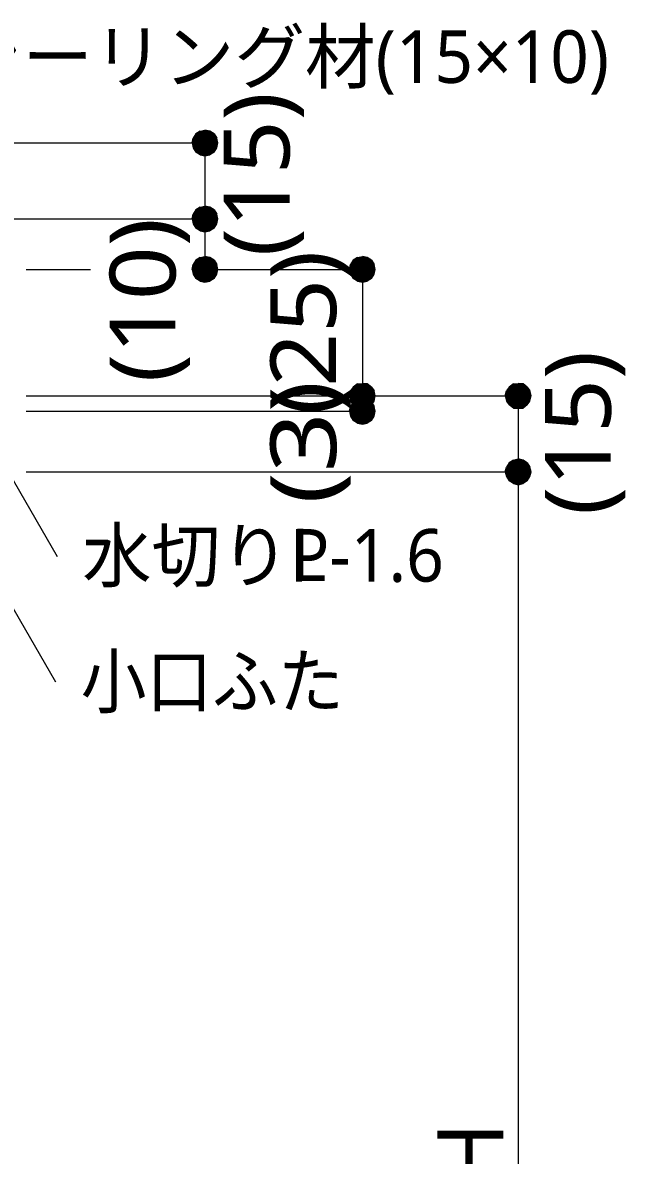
# Model space of a CAD drawing. Header units: millimetres. Extents: x 0 to 420, y 0 to 297.
# Drawn here: x 345.79 to 369.62, y 221.93 to 266.69 of the extents above; entities that cross this region are included whole.
import ezdxf
from ezdxf.enums import TextEntityAlignment as Align

# ---------------------------------------------------------------- set-up
doc = ezdxf.new("R2010")
doc.units = ezdxf.units.MM
doc.styles.add('kst32b', font='NotoSansJP-Variable.ttf')

msp = doc.modelspace()

# ---------------------------------------------------------------- hatches: boundary and pattern name
h = msp.add_hatch(color=7)
h.paths.add_polyline_path([(352.637, 262.297), (352.531, 262.128), (352.996, 261.938), (352.637, 262.297)])
h.paths.add_polyline_path([(352.531, 262.128), (352.996, 261.938), (352.488, 261.938), (352.531, 262.128)])
h.paths.add_polyline_path([(352.996, 261.938), (352.488, 261.938), (352.531, 261.747), (352.996, 261.938)])
h = msp.add_hatch(color=7)
h.paths.add_polyline_path([(353.187, 262.403), (352.996, 262.446), (352.996, 261.938), (353.187, 262.403)])
h.paths.add_polyline_path([(352.996, 262.446), (352.996, 261.938), (352.806, 262.403), (352.996, 262.446)])
h.paths.add_polyline_path([(352.996, 261.938), (352.806, 262.403), (352.637, 262.297), (352.996, 261.938)])
h = msp.add_hatch(color=7)
h.paths.add_polyline_path([(353.504, 261.938), (353.462, 262.128), (352.996, 261.938), (353.504, 261.938)])
h.paths.add_polyline_path([(353.462, 262.128), (352.996, 261.938), (353.356, 262.297), (353.462, 262.128)])
h.paths.add_polyline_path([(352.996, 261.938), (353.356, 262.297), (353.187, 262.403), (352.996, 261.938)])
h = msp.add_hatch(color=7)
h.paths.add_polyline_path([(352.531, 261.747), (352.637, 261.578), (352.996, 261.938), (352.531, 261.747)])
h.paths.add_polyline_path([(352.637, 261.578), (352.996, 261.938), (352.806, 261.472), (352.637, 261.578)])
h.paths.add_polyline_path([(352.996, 261.938), (352.806, 261.472), (352.996, 261.429), (352.996, 261.938)])
h = msp.add_hatch(color=7)
h.paths.add_polyline_path([(352.996, 261.429), (353.187, 261.472), (352.996, 261.938), (352.996, 261.429)])
h.paths.add_polyline_path([(353.187, 261.472), (352.996, 261.938), (353.356, 261.578), (353.187, 261.472)])
h.paths.add_polyline_path([(352.996, 261.938), (353.356, 261.578), (353.462, 261.747), (352.996, 261.938)])
for points in [[(353.462, 261.747), (353.504, 261.938), (352.996, 261.938), (353.462, 261.747)], [(353.462, 258.741), (353.504, 258.932), (352.996, 258.932), (353.462, 258.741)], [(353.462, 256.752), (353.504, 256.942), (352.996, 256.942), (353.462, 256.752)], [(359.685, 256.752), (359.728, 256.942), (359.22, 256.942), (359.685, 256.752)], [(359.685, 251.735), (359.728, 251.947), (359.22, 251.947), (359.685, 251.735)], [(365.845, 251.735), (365.887, 251.947), (365.379, 251.947), (365.845, 251.735)], [(359.685, 251.142), (359.728, 251.333), (359.22, 251.333), (359.685, 251.142)], [(365.845, 248.751), (365.887, 248.941), (365.379, 248.941), (365.845, 248.751)]]:
    msp.add_hatch(color=7).paths.add_polyline_path(points)
h = msp.add_hatch(color=7)
h.paths.add_polyline_path([(352.637, 259.292), (352.531, 259.122), (352.996, 258.932), (352.637, 259.292)])
h.paths.add_polyline_path([(352.531, 259.122), (352.996, 258.932), (352.488, 258.932), (352.531, 259.122)])
h.paths.add_polyline_path([(352.996, 258.932), (352.488, 258.932), (352.531, 258.741), (352.996, 258.932)])
h = msp.add_hatch(color=7)
h.paths.add_polyline_path([(353.187, 259.397), (352.996, 259.44), (352.996, 258.932), (353.187, 259.397)])
h.paths.add_polyline_path([(352.996, 259.44), (352.996, 258.932), (352.806, 259.397), (352.996, 259.44)])
h.paths.add_polyline_path([(352.996, 258.932), (352.806, 259.397), (352.637, 259.292), (352.996, 258.932)])
h = msp.add_hatch(color=7)
h.paths.add_polyline_path([(353.504, 258.932), (353.462, 259.122), (352.996, 258.932), (353.504, 258.932)])
h.paths.add_polyline_path([(353.462, 259.122), (352.996, 258.932), (353.356, 259.292), (353.462, 259.122)])
h.paths.add_polyline_path([(352.996, 258.932), (353.356, 259.292), (353.187, 259.397), (352.996, 258.932)])
h = msp.add_hatch(color=7)
h.paths.add_polyline_path([(352.531, 258.741), (352.637, 258.572), (352.996, 258.932), (352.531, 258.741)])
h.paths.add_polyline_path([(352.637, 258.572), (352.996, 258.932), (352.806, 258.466), (352.637, 258.572)])
h.paths.add_polyline_path([(352.996, 258.932), (352.806, 258.466), (352.996, 258.424), (352.996, 258.932)])
h = msp.add_hatch(color=7)
h.paths.add_polyline_path([(352.996, 258.424), (353.187, 258.466), (352.996, 258.932), (352.996, 258.424)])
h.paths.add_polyline_path([(353.187, 258.466), (352.996, 258.932), (353.356, 258.572), (353.187, 258.466)])
h.paths.add_polyline_path([(352.996, 258.932), (353.356, 258.572), (353.462, 258.741), (352.996, 258.932)])
h = msp.add_hatch(color=7)
h.paths.add_polyline_path([(353.187, 257.408), (352.996, 257.45), (352.996, 256.942), (353.187, 257.408)])
h.paths.add_polyline_path([(352.996, 257.45), (352.996, 256.942), (352.806, 257.408), (352.996, 257.45)])
h.paths.add_polyline_path([(352.996, 256.942), (352.806, 257.408), (352.637, 257.302), (352.996, 256.942)])
h = msp.add_hatch(color=7)
h.paths.add_polyline_path([(353.504, 256.942), (353.462, 257.133), (352.996, 256.942), (353.504, 256.942)])
h.paths.add_polyline_path([(353.462, 257.133), (352.996, 256.942), (353.356, 257.302), (353.462, 257.133)])
h.paths.add_polyline_path([(352.996, 256.942), (353.356, 257.302), (353.187, 257.408), (352.996, 256.942)])
h = msp.add_hatch(color=7)
h.paths.add_polyline_path([(359.41, 257.408), (359.22, 257.45), (359.22, 256.942), (359.41, 257.408)])
h.paths.add_polyline_path([(359.22, 257.45), (359.22, 256.942), (359.029, 257.408), (359.22, 257.45)])
h.paths.add_polyline_path([(359.22, 256.942), (359.029, 257.408), (358.86, 257.302), (359.22, 256.942)])
h = msp.add_hatch(color=7)
h.paths.add_polyline_path([(359.728, 256.942), (359.685, 257.133), (359.22, 256.942), (359.728, 256.942)])
h.paths.add_polyline_path([(359.685, 257.133), (359.22, 256.942), (359.579, 257.302), (359.685, 257.133)])
h.paths.add_polyline_path([(359.22, 256.942), (359.579, 257.302), (359.41, 257.408), (359.22, 256.942)])
h = msp.add_hatch(color=7)
h.paths.add_polyline_path([(352.637, 257.302), (352.531, 257.133), (352.996, 256.942), (352.637, 257.302)])
h.paths.add_polyline_path([(352.531, 257.133), (352.996, 256.942), (352.488, 256.942), (352.531, 257.133)])
h.paths.add_polyline_path([(352.996, 256.942), (352.488, 256.942), (352.531, 256.752), (352.996, 256.942)])
h = msp.add_hatch(color=7)
h.paths.add_polyline_path([(352.531, 256.752), (352.637, 256.582), (352.996, 256.942), (352.531, 256.752)])
h.paths.add_polyline_path([(352.637, 256.582), (352.996, 256.942), (352.806, 256.476), (352.637, 256.582)])
h.paths.add_polyline_path([(352.996, 256.942), (352.806, 256.476), (352.996, 256.434), (352.996, 256.942)])
h = msp.add_hatch(color=7)
h.paths.add_polyline_path([(352.996, 256.434), (353.187, 256.476), (352.996, 256.942), (352.996, 256.434)])
h.paths.add_polyline_path([(353.187, 256.476), (352.996, 256.942), (353.356, 256.582), (353.187, 256.476)])
h.paths.add_polyline_path([(352.996, 256.942), (353.356, 256.582), (353.462, 256.752), (352.996, 256.942)])
h = msp.add_hatch(color=7)
h.paths.add_polyline_path([(358.86, 257.302), (358.754, 257.133), (359.22, 256.942), (358.86, 257.302)])
h.paths.add_polyline_path([(358.754, 257.133), (359.22, 256.942), (358.712, 256.942), (358.754, 257.133)])
h.paths.add_polyline_path([(359.22, 256.942), (358.712, 256.942), (358.754, 256.752), (359.22, 256.942)])
h = msp.add_hatch(color=7)
h.paths.add_polyline_path([(358.754, 256.752), (358.86, 256.582), (359.22, 256.942), (358.754, 256.752)])
h.paths.add_polyline_path([(358.86, 256.582), (359.22, 256.942), (359.029, 256.476), (358.86, 256.582)])
h.paths.add_polyline_path([(359.22, 256.942), (359.029, 256.476), (359.22, 256.434), (359.22, 256.942)])
h = msp.add_hatch(color=7)
h.paths.add_polyline_path([(359.22, 256.434), (359.41, 256.476), (359.22, 256.942), (359.22, 256.434)])
h.paths.add_polyline_path([(359.41, 256.476), (359.22, 256.942), (359.579, 256.582), (359.41, 256.476)])
h.paths.add_polyline_path([(359.22, 256.942), (359.579, 256.582), (359.685, 256.752), (359.22, 256.942)])
h = msp.add_hatch(color=7)
h.paths.add_polyline_path([(358.86, 252.285), (358.754, 252.137), (359.22, 251.947), (358.86, 252.285)])
h.paths.add_polyline_path([(358.754, 252.137), (359.22, 251.947), (358.712, 251.947), (358.754, 252.137)])
h.paths.add_polyline_path([(359.22, 251.947), (358.712, 251.947), (358.754, 251.735), (359.22, 251.947)])
h = msp.add_hatch(color=7)
h.paths.add_polyline_path([(359.41, 252.412), (359.22, 252.434), (359.22, 251.947), (359.41, 252.412)])
h.paths.add_polyline_path([(359.22, 252.434), (359.22, 251.947), (359.029, 252.412), (359.22, 252.434)])
h.paths.add_polyline_path([(359.22, 251.947), (359.029, 252.412), (358.86, 252.285), (359.22, 251.947)])
h = msp.add_hatch(color=7)
h.paths.add_polyline_path([(359.728, 251.947), (359.685, 252.137), (359.22, 251.947), (359.728, 251.947)])
h.paths.add_polyline_path([(359.685, 252.137), (359.22, 251.947), (359.579, 252.285), (359.685, 252.137)])
h.paths.add_polyline_path([(359.22, 251.947), (359.579, 252.285), (359.41, 252.412), (359.22, 251.947)])
h = msp.add_hatch(color=7)
h.paths.add_polyline_path([(365.019, 252.285), (364.913, 252.137), (365.379, 251.947), (365.019, 252.285)])
h.paths.add_polyline_path([(364.913, 252.137), (365.379, 251.947), (364.871, 251.947), (364.913, 252.137)])
h.paths.add_polyline_path([(365.379, 251.947), (364.871, 251.947), (364.913, 251.735), (365.379, 251.947)])
h = msp.add_hatch(color=7)
h.paths.add_polyline_path([(365.57, 252.412), (365.379, 252.434), (365.379, 251.947), (365.57, 252.412)])
h.paths.add_polyline_path([(365.379, 252.434), (365.379, 251.947), (365.189, 252.412), (365.379, 252.434)])
h.paths.add_polyline_path([(365.379, 251.947), (365.189, 252.412), (365.019, 252.285), (365.379, 251.947)])
h = msp.add_hatch(color=7)
h.paths.add_polyline_path([(365.887, 251.947), (365.845, 252.137), (365.379, 251.947), (365.887, 251.947)])
h.paths.add_polyline_path([(365.845, 252.137), (365.379, 251.947), (365.739, 252.285), (365.845, 252.137)])
h.paths.add_polyline_path([(365.379, 251.947), (365.739, 252.285), (365.57, 252.412), (365.379, 251.947)])
h = msp.add_hatch(color=7)
h.paths.add_polyline_path([(358.86, 251.693), (358.754, 251.523), (359.22, 251.333), (358.86, 251.693)])
h.paths.add_polyline_path([(358.754, 251.523), (359.22, 251.333), (358.712, 251.333), (358.754, 251.523)])
h.paths.add_polyline_path([(359.22, 251.333), (358.712, 251.333), (358.754, 251.142), (359.22, 251.333)])
h = msp.add_hatch(color=7)
h.paths.add_polyline_path([(358.754, 251.735), (358.86, 251.587), (359.22, 251.947), (358.754, 251.735)])
h.paths.add_polyline_path([(358.86, 251.587), (359.22, 251.947), (359.029, 251.46), (358.86, 251.587)])
h.paths.add_polyline_path([(359.22, 251.947), (359.029, 251.46), (359.22, 251.439), (359.22, 251.947)])
h = msp.add_hatch(color=7)
h.paths.add_polyline_path([(359.41, 251.799), (359.22, 251.841), (359.22, 251.333), (359.41, 251.799)])
h.paths.add_polyline_path([(359.22, 251.841), (359.22, 251.333), (359.029, 251.799), (359.22, 251.841)])
h.paths.add_polyline_path([(359.22, 251.333), (359.029, 251.799), (358.86, 251.693), (359.22, 251.333)])
h = msp.add_hatch(color=7)
h.paths.add_polyline_path([(359.22, 251.439), (359.41, 251.46), (359.22, 251.947), (359.22, 251.439)])
h.paths.add_polyline_path([(359.41, 251.46), (359.22, 251.947), (359.579, 251.587), (359.41, 251.46)])
h.paths.add_polyline_path([(359.22, 251.947), (359.579, 251.587), (359.685, 251.735), (359.22, 251.947)])
h = msp.add_hatch(color=7)
h.paths.add_polyline_path([(359.728, 251.333), (359.685, 251.523), (359.22, 251.333), (359.728, 251.333)])
h.paths.add_polyline_path([(359.685, 251.523), (359.22, 251.333), (359.579, 251.693), (359.685, 251.523)])
h.paths.add_polyline_path([(359.22, 251.333), (359.579, 251.693), (359.41, 251.799), (359.22, 251.333)])
h = msp.add_hatch(color=7)
h.paths.add_polyline_path([(364.913, 251.735), (365.019, 251.587), (365.379, 251.947), (364.913, 251.735)])
h.paths.add_polyline_path([(365.019, 251.587), (365.379, 251.947), (365.189, 251.46), (365.019, 251.587)])
h.paths.add_polyline_path([(365.379, 251.947), (365.189, 251.46), (365.379, 251.439), (365.379, 251.947)])
h = msp.add_hatch(color=7)
h.paths.add_polyline_path([(365.379, 251.439), (365.57, 251.46), (365.379, 251.947), (365.379, 251.439)])
h.paths.add_polyline_path([(365.57, 251.46), (365.379, 251.947), (365.739, 251.587), (365.57, 251.46)])
h.paths.add_polyline_path([(365.379, 251.947), (365.739, 251.587), (365.845, 251.735), (365.379, 251.947)])
h = msp.add_hatch(color=7)
h.paths.add_polyline_path([(358.754, 251.142), (358.86, 250.973), (359.22, 251.333), (358.754, 251.142)])
h.paths.add_polyline_path([(358.86, 250.973), (359.22, 251.333), (359.029, 250.867), (358.86, 250.973)])
h.paths.add_polyline_path([(359.22, 251.333), (359.029, 250.867), (359.22, 250.825), (359.22, 251.333)])
h = msp.add_hatch(color=7)
h.paths.add_polyline_path([(359.22, 250.825), (359.41, 250.867), (359.22, 251.333), (359.22, 250.825)])
h.paths.add_polyline_path([(359.41, 250.867), (359.22, 251.333), (359.579, 250.973), (359.41, 250.867)])
h.paths.add_polyline_path([(359.22, 251.333), (359.579, 250.973), (359.685, 251.142), (359.22, 251.333)])
h = msp.add_hatch(color=7)
h.paths.add_polyline_path([(365.57, 249.407), (365.379, 249.449), (365.379, 248.941), (365.57, 249.407)])
h.paths.add_polyline_path([(365.379, 249.449), (365.379, 248.941), (365.189, 249.407), (365.379, 249.449)])
h.paths.add_polyline_path([(365.379, 248.941), (365.189, 249.407), (365.019, 249.301), (365.379, 248.941)])
h = msp.add_hatch(color=7)
h.paths.add_polyline_path([(365.887, 248.941), (365.845, 249.132), (365.379, 248.941), (365.887, 248.941)])
h.paths.add_polyline_path([(365.845, 249.132), (365.379, 248.941), (365.739, 249.301), (365.845, 249.132)])
h.paths.add_polyline_path([(365.379, 248.941), (365.739, 249.301), (365.57, 249.407), (365.379, 248.941)])
h = msp.add_hatch(color=7)
h.paths.add_polyline_path([(365.019, 249.301), (364.913, 249.132), (365.379, 248.941), (365.019, 249.301)])
h.paths.add_polyline_path([(364.913, 249.132), (365.379, 248.941), (364.871, 248.941), (364.913, 249.132)])
h.paths.add_polyline_path([(365.379, 248.941), (364.871, 248.941), (364.913, 248.751), (365.379, 248.941)])
h = msp.add_hatch(color=7)
h.paths.add_polyline_path([(364.913, 248.751), (365.019, 248.581), (365.379, 248.941), (364.913, 248.751)])
h.paths.add_polyline_path([(365.019, 248.581), (365.379, 248.941), (365.189, 248.475), (365.019, 248.581)])
h.paths.add_polyline_path([(365.379, 248.941), (365.189, 248.475), (365.379, 248.433), (365.379, 248.941)])
h = msp.add_hatch(color=7)
h.paths.add_polyline_path([(365.379, 248.433), (365.57, 248.475), (365.379, 248.941), (365.379, 248.433)])
h.paths.add_polyline_path([(365.57, 248.475), (365.379, 248.941), (365.739, 248.581), (365.57, 248.475)])
h.paths.add_polyline_path([(365.379, 248.941), (365.739, 248.581), (365.845, 248.751), (365.379, 248.941)])

# ---------------------------------------------------------------- linework, layer by layer
at = {"lineweight": 0}
for points in [[(352.637, 262.297), (352.531, 262.128), (352.996, 261.938)], [(352.996, 261.938), (352.806, 262.403), (352.637, 262.297)], [(352.996, 262.446), (352.996, 261.938), (352.806, 262.403)], [(353.187, 262.403), (352.996, 262.446), (352.996, 261.938)], [(352.996, 261.938), (353.356, 262.297), (353.187, 262.403)], [(353.462, 262.128), (352.996, 261.938), (353.356, 262.297)], [(352.531, 262.128), (352.996, 261.938), (352.488, 261.938)], [(352.996, 261.938), (352.488, 261.938), (352.531, 261.747)], [(352.531, 261.747), (352.637, 261.578), (352.996, 261.938)], [(352.637, 261.578), (352.996, 261.938), (352.806, 261.472)], [(352.996, 261.938), (352.806, 261.472), (352.996, 261.429)], [(353.504, 261.938), (353.462, 262.128), (352.996, 261.938)], [(352.996, 261.429), (353.187, 261.472), (352.996, 261.938)], [(353.187, 261.472), (352.996, 261.938), (353.356, 261.578)], [(352.996, 261.938), (353.356, 261.578), (353.462, 261.747)], [(353.462, 261.747), (353.504, 261.938), (352.996, 261.938)], [(352.637, 259.292), (352.531, 259.122), (352.996, 258.932)], [(352.996, 258.932), (352.806, 259.397), (352.637, 259.292)], [(352.996, 259.44), (352.996, 258.932), (352.806, 259.397)], [(353.187, 259.397), (352.996, 259.44), (352.996, 258.932)], [(352.996, 258.932), (353.356, 259.292), (353.187, 259.397)], [(353.462, 259.122), (352.996, 258.932), (353.356, 259.292)], [(352.531, 259.122), (352.996, 258.932), (352.488, 258.932)], [(352.996, 258.932), (352.488, 258.932), (352.531, 258.741)], [(352.531, 258.741), (352.637, 258.572), (352.996, 258.932)], [(352.637, 258.572), (352.996, 258.932), (352.806, 258.466)], [(352.996, 258.932), (352.806, 258.466), (352.996, 258.424)], [(353.504, 258.932), (353.462, 259.122), (352.996, 258.932)], [(352.996, 258.424), (353.187, 258.466), (352.996, 258.932)], [(353.187, 258.466), (352.996, 258.932), (353.356, 258.572)], [(352.996, 258.932), (353.356, 258.572), (353.462, 258.741)], [(353.462, 258.741), (353.504, 258.932), (352.996, 258.932)], [(352.996, 256.942), (352.806, 257.408), (352.637, 257.302)], [(352.996, 257.45), (352.996, 256.942), (352.806, 257.408)], [(353.187, 257.408), (352.996, 257.45), (352.996, 256.942)], [(352.996, 256.942), (353.356, 257.302), (353.187, 257.408)], [(359.22, 256.942), (359.029, 257.408), (358.86, 257.302)], [(359.22, 257.45), (359.22, 256.942), (359.029, 257.408)], [(359.41, 257.408), (359.22, 257.45), (359.22, 256.942)], [(359.22, 256.942), (359.579, 257.302), (359.41, 257.408)], [(352.531, 257.133), (352.996, 256.942), (352.488, 256.942)], [(352.996, 256.942), (352.488, 256.942), (352.531, 256.752)], [(352.637, 257.302), (352.531, 257.133), (352.996, 256.942)], [(352.531, 256.752), (352.637, 256.582), (352.996, 256.942)], [(352.637, 256.582), (352.996, 256.942), (352.806, 256.476)], [(352.996, 256.942), (352.806, 256.476), (352.996, 256.434)], [(353.462, 257.133), (352.996, 256.942), (353.356, 257.302)], [(353.504, 256.942), (353.462, 257.133), (352.996, 256.942)], [(352.996, 256.434), (353.187, 256.476), (352.996, 256.942)], [(353.187, 256.476), (352.996, 256.942), (353.356, 256.582)], [(352.996, 256.942), (353.356, 256.582), (353.462, 256.752)], [(353.462, 256.752), (353.504, 256.942), (352.996, 256.942)], [(358.754, 257.133), (359.22, 256.942), (358.712, 256.942)], [(359.22, 256.942), (358.712, 256.942), (358.754, 256.752)], [(358.86, 257.302), (358.754, 257.133), (359.22, 256.942)], [(358.754, 256.752), (358.86, 256.582), (359.22, 256.942)], [(358.86, 256.582), (359.22, 256.942), (359.029, 256.476)], [(359.22, 256.942), (359.029, 256.476), (359.22, 256.434)], [(359.685, 257.133), (359.22, 256.942), (359.579, 257.302)], [(359.728, 256.942), (359.685, 257.133), (359.22, 256.942)], [(359.22, 256.434), (359.41, 256.476), (359.22, 256.942)], [(359.41, 256.476), (359.22, 256.942), (359.579, 256.582)], [(359.22, 256.942), (359.579, 256.582), (359.685, 256.752)], [(359.685, 256.752), (359.728, 256.942), (359.22, 256.942)], [(358.754, 252.137), (359.22, 251.947), (358.712, 251.947)], [(358.86, 252.285), (358.754, 252.137), (359.22, 251.947)], [(359.22, 251.947), (359.029, 252.412), (358.86, 252.285)], [(359.22, 252.434), (359.22, 251.947), (359.029, 252.412)], [(359.41, 252.412), (359.22, 252.434), (359.22, 251.947)], [(359.22, 251.947), (359.579, 252.285), (359.41, 252.412)], [(359.685, 252.137), (359.22, 251.947), (359.579, 252.285)], [(359.728, 251.947), (359.685, 252.137), (359.22, 251.947)], [(364.913, 252.137), (365.379, 251.947), (364.871, 251.947)], [(365.019, 252.285), (364.913, 252.137), (365.379, 251.947)], [(365.379, 251.947), (365.189, 252.412), (365.019, 252.285)], [(365.379, 252.434), (365.379, 251.947), (365.189, 252.412)], [(365.57, 252.412), (365.379, 252.434), (365.379, 251.947)], [(365.379, 251.947), (365.739, 252.285), (365.57, 252.412)], [(365.845, 252.137), (365.379, 251.947), (365.739, 252.285)], [(365.887, 251.947), (365.845, 252.137), (365.379, 251.947)], [(359.22, 251.947), (358.712, 251.947), (358.754, 251.735)], [(358.754, 251.735), (358.86, 251.587), (359.22, 251.947)], [(358.86, 251.693), (358.754, 251.523), (359.22, 251.333)], [(358.86, 251.587), (359.22, 251.947), (359.029, 251.46)], [(359.22, 251.333), (359.029, 251.799), (358.86, 251.693)], [(359.22, 251.947), (359.029, 251.46), (359.22, 251.439)], [(359.22, 251.841), (359.22, 251.333), (359.029, 251.799)], [(359.22, 251.439), (359.41, 251.46), (359.22, 251.947)], [(359.41, 251.46), (359.22, 251.947), (359.579, 251.587)], [(359.22, 251.947), (359.579, 251.587), (359.685, 251.735)], [(359.685, 251.735), (359.728, 251.947), (359.22, 251.947)], [(359.41, 251.799), (359.22, 251.841), (359.22, 251.333)], [(359.22, 251.333), (359.579, 251.693), (359.41, 251.799)], [(359.685, 251.523), (359.22, 251.333), (359.579, 251.693)], [(365.379, 251.947), (364.871, 251.947), (364.913, 251.735)], [(364.913, 251.735), (365.019, 251.587), (365.379, 251.947)], [(365.019, 251.587), (365.379, 251.947), (365.189, 251.46)], [(365.379, 251.947), (365.189, 251.46), (365.379, 251.439)], [(365.379, 251.439), (365.57, 251.46), (365.379, 251.947)], [(365.57, 251.46), (365.379, 251.947), (365.739, 251.587)], [(365.379, 251.947), (365.739, 251.587), (365.845, 251.735)], [(365.845, 251.735), (365.887, 251.947), (365.379, 251.947)], [(358.754, 251.523), (359.22, 251.333), (358.712, 251.333)], [(359.22, 251.333), (358.712, 251.333), (358.754, 251.142)], [(358.754, 251.142), (358.86, 250.973), (359.22, 251.333)], [(358.86, 250.973), (359.22, 251.333), (359.029, 250.867)], [(359.22, 251.333), (359.029, 250.867), (359.22, 250.825)], [(359.728, 251.333), (359.685, 251.523), (359.22, 251.333)], [(359.22, 250.825), (359.41, 250.867), (359.22, 251.333)], [(359.41, 250.867), (359.22, 251.333), (359.579, 250.973)], [(359.22, 251.333), (359.579, 250.973), (359.685, 251.142)], [(359.685, 251.142), (359.728, 251.333), (359.22, 251.333)], [(365.379, 248.941), (365.189, 249.407), (365.019, 249.301)], [(365.379, 249.449), (365.379, 248.941), (365.189, 249.407)], [(365.57, 249.407), (365.379, 249.449), (365.379, 248.941)], [(365.379, 248.941), (365.739, 249.301), (365.57, 249.407)], [(364.913, 249.132), (365.379, 248.941), (364.871, 248.941)], [(365.379, 248.941), (364.871, 248.941), (364.913, 248.751)], [(365.019, 249.301), (364.913, 249.132), (365.379, 248.941)], [(364.913, 248.751), (365.019, 248.581), (365.379, 248.941)], [(365.019, 248.581), (365.379, 248.941), (365.189, 248.475)], [(365.379, 248.941), (365.189, 248.475), (365.379, 248.433)], [(365.845, 249.132), (365.379, 248.941), (365.739, 249.301)], [(365.887, 248.941), (365.845, 249.132), (365.379, 248.941)], [(365.379, 248.433), (365.57, 248.475), (365.379, 248.941)], [(365.57, 248.475), (365.379, 248.941), (365.739, 248.581)], [(365.379, 248.941), (365.739, 248.581), (365.845, 248.751)], [(365.845, 248.751), (365.887, 248.941), (365.379, 248.941)]]:
    msp.add_lwpolyline(points, close=True, dxfattribs=at)
at = {"lineweight": 13}
for points in [[(339.132, 261.938), (352.996, 261.938)], [(352.996, 261.938), (352.996, 258.932), (352.996, 256.942)], [(339.132, 258.932), (352.996, 258.932)], [(340.148, 257.725), (347.154, 245.597)], [(345.927, 256.942), (348.467, 256.942)], [(352.848, 256.942), (359.22, 256.942)], [(359.22, 256.942), (359.22, 251.947), (359.22, 251.333)], [(340.085, 252.751), (347.091, 240.644)], [(345.927, 251.947), (365.379, 251.947)], [(365.379, 251.947), (365.379, 248.941)], [(345.927, 251.333), (359.22, 251.333)], [(345.927, 248.941), (365.379, 248.941)], [(365.379, 248.941), (365.379, 190.733)]]:
    msp.add_lwpolyline(points, dxfattribs=at)

# ---------------------------------------------------------------- texts
at = {"style": 'kst32b'}
for s, height, p, p2 in [('シーリング材(15×10)', 2.07913, (342.985, 264.308), (368.974, 264.308)), ('(15)', 2.5989, (356.341, 257.45), (356.341, 263.947)), ('(10)', 2.5989, (351.832, 252.476), (351.832, 258.973)), ('(25)', 2.5989, (358.182, 251.185), (358.182, 257.682)), ('(15)', 2.5989, (369.041, 247.227), (369.041, 253.724)), ('(3)', 2.5989, (358.182, 247.671), (358.182, 252.544)), ('水切りP-1.6', 2.0791, (348.149, 244.602), (362.443, 244.602)), ('小口ふた', 2.0791, (348.086, 239.628), (358.481, 239.628))]:
    msp.add_text(s, height=height, dxfattribs=at).set_placement(p, p2, align=Align.FIT)
msp.add_text('L', height=2.079, dxfattribs=at).set_placement((356.383, 244.623))
msp.add_text('H', height=2.599, rotation=90, dxfattribs=at).set_placement((364.786, 220.726))

doc.saveas('drawing.dxf')
